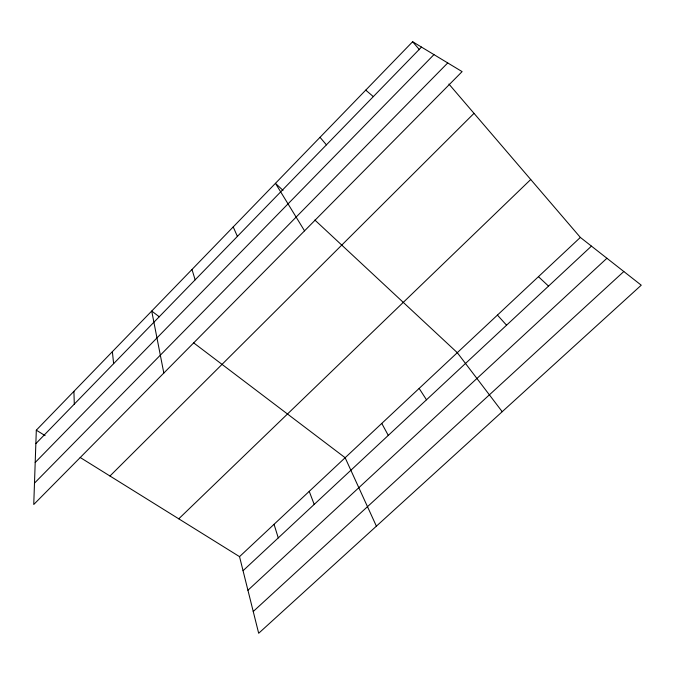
<?xml version="1.0" encoding="UTF-8"?>
<svg xmlns="http://www.w3.org/2000/svg" width="675" height="675" viewBox="0 0 675 675"><rect width="100%" height="100%" fill="white"/><g stroke="black" fill="none" stroke-linecap="round" stroke-linejoin="round"><path stroke-width="1.01" d="M36.315 430.169L33.75 504.495L462.105 71.617L412.627 41.732L36.315 430.169L45.098 435.637M35.851 443.635L421.495 47.081M35.201 462.476L433.958 54.616M34.492 483.131L447.736 62.935M109.974 476.01L474.01 113.349M178.757 518.822L530.727 179.516M239.532 556.639L580.357 237.423L641.25 285.196L258.677 633.268L239.532 556.639L80.19 457.481M243.042 570.712L591.443 246.122M247.927 590.254L606.918 258.263M253.235 611.491L623.818 271.519M159.266 316.777L151.715 311.057L163.822 373.047M193.624 342.832L345.144 457.726L376.388 526.171M365.74 90.129L373.334 96.609M283.011 190.384L275.451 183.338L304.543 230.842M314.871 220.05L457.296 352.688L502.217 411.699M538.447 276.683L548.53 286.107M497.433 315.09L506.562 325.207M412.627 41.732L419.487 49.731M448.917 84.063L580.357 237.423M320.026 137.32L326.413 144.855M419.15 388.412L426.49 399.802M381.772 423.419L388.285 435.4M233.221 226.918L237.389 236.393M309.234 491.349L314.196 504.419M274.042 524.315L278.269 537.899M191.995 269.485L195.143 279.838M112.371 351.675L113.628 363.665M73.912 391.365L74.292 404.114"/></g></svg>
